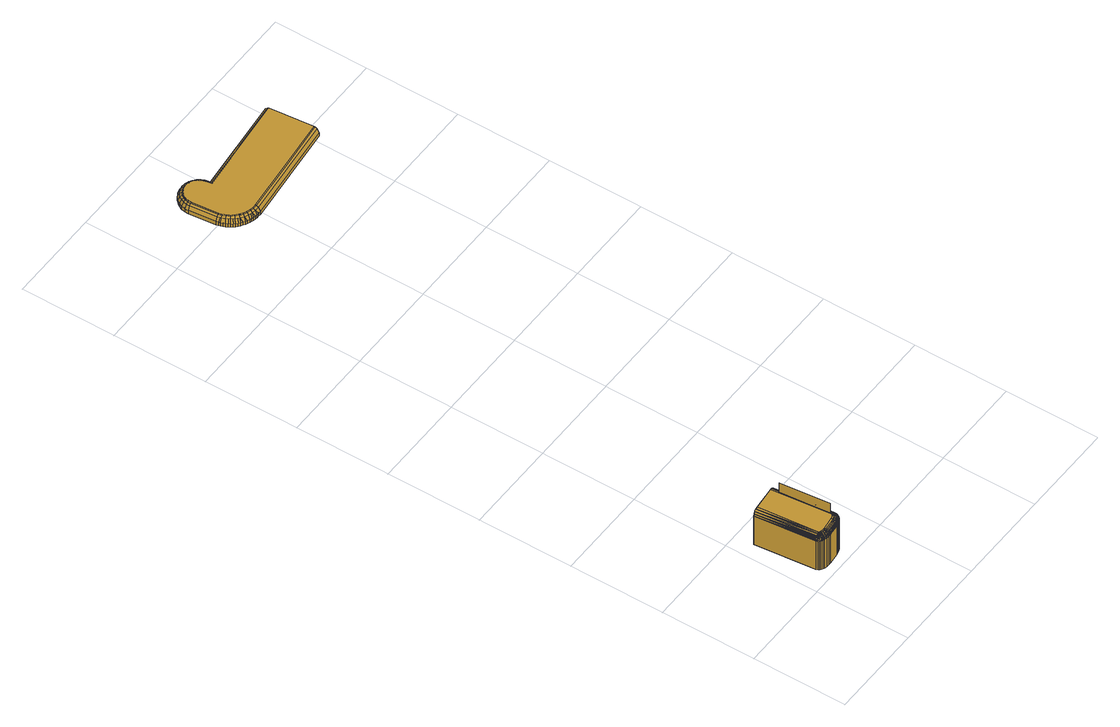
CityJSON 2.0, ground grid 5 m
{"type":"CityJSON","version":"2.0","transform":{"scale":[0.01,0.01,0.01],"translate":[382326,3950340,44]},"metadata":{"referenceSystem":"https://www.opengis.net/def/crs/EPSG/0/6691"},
"CityObjects":{
"cityfurniture1":{"type":"CityFurniture","geometry":[{"type":"MultiSurface","lod":"2","boundaries":[[[0,1,2,3]],[[4,5,3,2]],[[6,7,5,4]],[[6,8,9]],[[6,9,7]],[[0,10,1]],[[11,10,0]],[[12,13,14]],[[12,14,15]],[[16,12,17]],[[18,12,16]],[[19,12,18]],[[20,21,22,23,24,25,26,27,13,12,19]],[[28,29,30,31,32,33,34,35,36,37,38,39,40,41,42,43,44,45,46,47]],[[8,48,49,9]],[[48,50,51,49]],[[51,50,10,11]],[[8,4,2,1,10,50,48]],[[4,8,6]],[[52,53,54]],[[55,52,56]],[[57,58,59,60,61,62,63,64,65,66,67,53,52,55]],[[57,20,19,58]],[[55,21,20,57]],[[56,22,21,55]],[[52,23,22,56]],[[54,24,23,52]],[[53,25,24,54]],[[67,26,25,53]],[[66,27,26,67]],[[65,13,27,66]],[[64,14,13,65]],[[63,15,14,64]],[[62,12,15,63]],[[61,17,12,62]],[[60,16,17,61]],[[59,18,16,60]],[[58,19,18,59]],[[40,39,68,69]],[[69,68,70]],[[71,68,39,38]],[[38,37,72,71]],[[28,47,73,74]],[[75,76,46,45]],[[47,46,76,73]],[[77,72,37,36]],[[36,35,78,77]],[[79,78,35,34]],[[32,31,80,81]],[[82,80,31,30]],[[30,29,83,82]],[[74,83,29,28]],[[84,85,86]],[[87,84,86]],[[88,89,90]],[[85,88,90]],[[91,92,93]],[[89,91,93]],[[94,93,92]],[[93,90,89]],[[90,86,85]],[[95,96,97]],[[98,99,100]],[[101,99,98]],[[102,101,103]],[[98,103,101]],[[104,105,106]],[[107,106,105]],[[103,108,102]],[[104,102,108]],[[105,104,108]],[[109,110,111]],[[112,113,114,115]],[[109,111,114,113]],[[107,112,115,106]],[[100,99,97]],[[100,97,96]],[[116,117,118,95,119,120]],[[95,118,121]],[[122,116,120,123,124]],[[125,126,127]],[[128,129,130]],[[127,131,125]],[[128,125,131]],[[129,128,131]],[[132,133,134]],[[135,133,132]],[[136,135,137]],[[136,138,139]],[[137,138,136]],[[132,137,135]],[[140,139,138]],[[141,139,140]],[[77,78,142,143]],[[144,143,142]],[[144,141,140,143]],[[130,134,133]],[[134,130,129]],[[145,126,146,147,148,149,150]],[[151,135,136,152]],[[135,151,153,133]],[[125,154,146,126]],[[155,156,157]],[[158,157,156]],[[157,159,160]],[[161,160,159]],[[160,162,163]],[[164,163,162]],[[165,163,164]],[[162,160,161]],[[159,157,158]],[[161,166,162]],[[161,159,167,168,166]],[[169,170,171]],[[172,169,165]],[[171,165,169]],[[173,171,170]],[[174,173,170]],[[175,162,166]],[[176,177,167]],[[178,166,179]],[[175,166,178]],[[180,175,181]],[[178,181,175]],[[172,182,169]],[[183,169,182]],[[181,184,180]],[[172,180,184]],[[182,172,184]],[[73,185,186,74]],[[187,186,185]],[[174,188,189]],[[170,188,174]],[[187,185,174,189]],[[183,170,169]],[[188,170,183]],[[179,166,168,167]],[[179,167,177]],[[91,89,100,96]],[[88,85,103,98]],[[84,87,105,108]],[[190,191,112,107]],[[107,105,87,190]],[[192,109,113]],[[193,109,192]],[[110,109,193,194]],[[113,112,191,192]],[[108,103,85,84]],[[98,100,89,88]],[[121,92,91,96,95]],[[97,195,119,95]],[[99,101,196,197]],[[97,99,197,195]],[[102,104,198,199]],[[106,115,200,201]],[[115,114,202,200]],[[111,70,202,114]],[[104,201,198]],[[106,201,104]],[[196,101,102,199]],[[203,120,119,195]],[[197,196,204,205]],[[196,199,206,204]],[[198,207,208]],[[201,207,198]],[[201,209,207]],[[200,209,201]],[[70,68,210]],[[210,211,202,70]],[[211,209,200,202]],[[208,206,199,198]],[[205,203,195,197]],[[120,203,212,123]],[[205,204,213,214]],[[214,212,203,205]],[[206,208,215,216]],[[207,217,218]],[[209,217,207]],[[209,219,217]],[[211,219,209]],[[210,68,71,220]],[[220,211,210]],[[219,211,220]],[[218,215,208,207]],[[216,213,204,206]],[[221,222,122,124,145,150]],[[223,124,123,212]],[[214,213,224,225]],[[213,216,226,224]],[[215,218,227,228]],[[218,217,229,227]],[[220,71,72,230]],[[230,231,219,220]],[[231,229,217,219]],[[228,226,216,215]],[[225,223,212,214]],[[225,131,127,223]],[[224,129,131,225]],[[129,224,226,134]],[[137,132,228,227]],[[229,138,137,227]],[[140,231,230,143]],[[77,143,230]],[[77,230,72]],[[229,140,138]],[[231,140,229]],[[228,132,134,226]],[[145,124,223,127,126]],[[154,125,128,232]],[[233,130,133,153]],[[144,142,234,235]],[[141,236,237,139]],[[144,235,236,141]],[[78,79,234,142]],[[139,152,136]],[[237,152,139]],[[130,233,232,128]],[[146,154,238,147]],[[232,233,239,240]],[[153,151,241,242]],[[152,237,243,244]],[[244,241,151,152]],[[236,235,245,246]],[[234,79,247,248]],[[248,245,235,234]],[[246,237,236]],[[243,237,246]],[[242,239,233,153]],[[240,238,154,232]],[[249,250,148,147,251,252]],[[253,238,240,254]],[[255,241,244,256]],[[257,239,242,258]],[[241,258,242]],[[255,258,241]],[[259,260,245,248]],[[261,243,246]],[[261,246,262]],[[245,260,262,246]],[[247,259,248]],[[81,259,247]],[[243,261,256,244]],[[239,257,254,240]],[[238,253,251,147]],[[263,253,254,264]],[[265,255,256,266]],[[267,258,268]],[[257,258,267]],[[255,268,258]],[[265,268,255]],[[269,260,259,270]],[[271,261,262,272]],[[260,272,262]],[[269,272,260]],[[81,80,270,259]],[[261,271,266,256]],[[257,267,264,254]],[[253,263,252,251]],[[273,249,252,274]],[[275,263,264,276]],[[277,266,278]],[[265,266,277]],[[279,267,268,280]],[[265,277,280,268]],[[281,269,270,282]],[[283,272,284]],[[271,272,283]],[[269,284,272]],[[281,284,269]],[[80,82,282,270]],[[271,283,278,266]],[[267,279,276,264]],[[263,275,274,252]],[[285,273,274,286]],[[287,275,276,288]],[[289,277,278,290]],[[291,280,292]],[[279,280,291]],[[277,289,292,280]],[[293,282,294]],[[281,282,293]],[[295,284,296]],[[283,284,295]],[[281,293,296,284]],[[82,83,294,282]],[[283,290,278]],[[295,290,283]],[[279,288,276]],[[291,288,279]],[[275,287,286,274]],[[297,285,286,177,176]],[[179,287,288,178]],[[290,183,182]],[[290,182,289]],[[181,291,292]],[[181,292,184]],[[184,289,182]],[[292,289,184]],[[294,186,187]],[[294,187,293]],[[188,295,296,189]],[[293,189,296]],[[187,189,293]],[[83,186,294]],[[74,186,83]],[[295,183,290]],[[188,183,295]],[[288,291,181,178]],[[287,179,177,286]],[[94,92,121,118,117,116,122,222,221,150,149,148,250,249,273,285,297,298,156,155]],[[156,298,176,158]],[[297,176,298]],[[162,175,180,164]],[[173,174,185,299]],[[73,76,299,185]],[[172,165,164,180]],[[167,159,158,176]],[[163,165,300]],[[171,300,165]],[[300,173,75]],[[299,75,173]],[[76,75,299]],[[173,300,171]],[[301,302,303,304]],[[247,79,34,33]],[[33,32,81,247]],[[44,305,75,45]],[[160,155,157]],[[163,300,75,305,86,90,94,155,160]],[[94,90,93]],[[192,191,305]],[[193,192,305]],[[306,194,305]],[[193,305,194]],[[191,190,86]],[[87,86,190]],[[86,305,191]],[[307,111,110,308]],[[44,43,306,305]],[[308,306,43,42]],[[194,306,308,110]],[[307,308,42,41]],[[41,40,69,307]],[[307,69,70,111]]]}]},
"cityfurniture2":{"type":"CityFurniture","geometry":[{"type":"MultiSurface","lod":"2","boundaries":[[[309,310,311,312,313,314]],[[315,316,310,309,314,317]],[[318,319,311,310]],[[320,321,319,318]],[[322,318,310,316,323]],[[320,318,322]],[[324,325,316,315,317,326]],[[327,328,321,320]],[[329,330,328,327]],[[331,332,325,324,326,333]],[[334,322,323,316,325,335]],[[336,327,320,322,337]],[[329,327,336]],[[335,325,332,338,339,334]],[[340,336,337,322,334,341]],[[342,343,344,345]],[[342,329,336,343]],[[346,340,341,334,339,347]],[[348,344,343,336,340,349]],[[342,350,330,329]],[[345,351,350,342]],[[352,353,345,344,354]],[[355,353,352]],[[356,348,349,340,346,357]],[[358,352,354,344,348,359]],[[353,360,351,345]],[[355,361,360,353]],[[362,363,355,352,364]],[[365,363,362]],[[366,358,359,348,356,367]],[[368,362,364,352,358,369]],[[363,370,361,355]],[[365,371,370,363]],[[372,373,374,375]],[[372,365,362,373]],[[376,369,358,366,377]],[[368,369,376]],[[378,374,373,362,368,379]],[[372,380,371,365]],[[375,381,380,372]],[[382,383,384,385]],[[382,375,374,383]],[[386,378,379,368,376,387]],[[388,384,383,374,378,389]],[[382,390,381,375]],[[385,391,390,382]],[[392,393,394,395]],[[392,385,384,393]],[[396,388,389,378,386,397]],[[398,394,393,384,388,399]],[[392,400,391,385]],[[395,401,400,392]],[[402,403,404,395,394,405]],[[406,399,388,396,407]],[[398,399,406]],[[408,402,405,394,398,409]],[[404,410,401,395]],[[403,411,410,404]],[[412,413,414,415]],[[412,403,402,413]],[[416,408,409,398,406,417]],[[418,414,413,402,408,419]],[[412,420,411,403]],[[415,421,420,412]],[[422,423,424,415,414,425]],[[426,418,419,408,416,427]],[[428,422,425,414,418,429]],[[424,423,430,431,421,415]],[[432,433,434,423,422,435]],[[436,428,429,418,426,437]],[[438,432,435,422,428,439]],[[434,433,440,441,430,423]],[[442,443,444,445,433,432]],[[439,428,436,446,447,438]],[[448,443,442,432,438,449]],[[445,444,450,451,440,433]],[[452,453,454,455,444,443]],[[456,448,449,438,447,457]],[[458,453,452,443,448,459]],[[455,454,460,461,450,444]],[[462,463,464,465,454,453]],[[466,458,459,448,456,467]],[[468,463,462,453,458,469]],[[465,464,470,471,460,454]],[[472,473,474,475,464,463]],[[476,468,469,458,466,477]],[[478,473,472,463,468,479]],[[475,474,480,481,470,464]],[[482,483,484,485,474,473]],[[486,478,479,468,476,487]],[[488,483,482,473,478,489]],[[485,484,490,491,480,474]],[[492,493,494,495,484,483]],[[496,488,489,478,486,497]],[[498,493,492,483,488,499]],[[495,494,500,501,490,484]],[[502,503,504,505,494,493]],[[506,498,499,488,496,507]],[[508,503,502,493,498,509]],[[505,504,510,511,500,494]],[[512,513,514,515,504,503]],[[516,508,509,498,506,517]],[[518,513,512,503,508,519]],[[515,514,520,521,510,504]],[[522,523,524,525,514,513]],[[526,518,519,508,516,527]],[[528,523,522,513,518,529]],[[525,524,530,531,520,514]],[[532,533,534,535,524,523]],[[536,528,529,518,526,537]],[[532,528,538,539,533]],[[523,528,532]],[[535,534,540,541,530,524]],[[542,543,544,545,534,533]],[[546,539,538,528,536,547]],[[548,543,542,533,539,549]],[[545,544,550,551,540,534]],[[552,553,554,555,544,543]],[[556,548,549,539,546,557]],[[558,553,552,543,548,559]],[[555,554,560,561,550,544]],[[562,563,564,565,554,553]],[[566,558,559,548,556,567]],[[568,563,562,553,558,569]],[[565,564,570,571,560,554]],[[563,572,573,574,575,576,577,564]],[[578,568,569,558,566,579]],[[568,580,581,582,574,573,572,563]],[[578,583,584,582,581,580,568]],[[585,574,582,586,587]],[[588,589,590,585,587]],[[591,588,587,586,582,584,592]],[[593,594,570,564,577,576]],[[575,593,576]],[[589,595,596,597,575,574,585,590]],[[595,598,599,593,575,597,596]],[[506,496,486,476,466,456,447,436,426,416,406,396,386,376,366,356,346,339,332,333,591,584,578,566,556,546,536,526,516]]]}]}
},
"vertices":[
[254,293,106],[274,295,106],[276,274,132],[256,272,132],[279,240,132],[259,238,132],[281,220,106],[261,218,106],[281,219,107],[261,217,107],[274,297,107],[253,295,107],[262,255,76],[260,280,92],[261,274,83],[261,265,77],[264,237,83],[263,245,77],[265,231,92],[265,229,102],[265,231,112],[264,237,121],[263,245,127],[262,255,128],[261,265,127],[261,274,121],[260,280,112],[260,282,102],[270,70,106],[266,63,106],[260,57,106],[253,52,106],[241,47,106],[228,43,106],[215,40,106],[157,34,106],[144,34,106],[130,36,106],[117,39,106],[110,42,106],[103,46,106],[97,53,106],[93,60,106],[90,67,106],[58,384,106],[243,403,106],[274,86,106],[273,78,106],[279,239,134],[259,237,134],[276,275,134],[256,273,134],[277,257,128],[276,275,121],[276,267,127],[279,238,121],[278,247,127],[280,232,112],[280,230,102],[280,232,92],[279,238,83],[278,247,77],[277,257,76],[276,267,77],[276,275,83],[275,281,92],[275,283,102],[275,281,112],[110,42,293],[103,46,293],[103,47,298],[117,39,293],[130,36,293],[273,78,293],[270,70,293],[243,403,293],[274,86,293],[144,34,293],[157,34,293],[215,40,293],[253,52,293],[241,47,293],[260,57,293],[266,63,293],[97,69,312],[99,69,314],[61,385,304],[95,68,310],[103,70,318],[108,71,321],[67,385,314],[114,73,322],[119,74,323],[77,386,321],[88,387,323],[117,68,323],[115,70,322],[114,65,321],[105,65,318],[109,62,319],[109,68,321],[107,60,317],[104,58,314],[101,64,314],[102,56,310],[97,62,310],[100,55,308],[96,61,307],[99,63,312],[93,60,299],[93,60,296],[97,53,298],[95,61,304],[94,60,302],[98,53,302],[99,54,304],[124,68,323],[122,69,323],[121,71,323],[119,66,323],[122,64,323],[120,73,323],[126,67,323],[125,63,323],[134,61,323],[156,53,321],[156,58,322],[145,55,321],[157,48,318],[144,47,317],[157,43,314],[145,50,319],[144,40,310],[157,41,312],[144,43,314],[157,39,310],[157,38,307],[144,38,308],[144,37,304],[157,37,304],[144,36,302],[157,36,302],[157,34,296],[144,35,298],[157,35,299],[145,60,323],[211,64,322],[222,66,322],[220,72,323],[210,70,323],[156,64,323],[214,45,310],[214,43,307],[214,47,312],[212,58,321],[213,400,323],[244,86,323],[222,401,321],[249,86,323],[253,86,321],[230,402,317],[258,86,320],[262,86,317],[237,402,310],[265,86,314],[268,86,310],[258,81,319],[253,83,321],[255,82,320],[269,78,308],[271,78,304],[271,86,306],[267,79,310],[273,86,302],[272,78,302],[261,81,317],[248,84,323],[248,80,322],[258,76,318],[253,78,321],[264,80,314],[262,74,314],[266,72,310],[267,71,307],[264,73,312],[273,78,298],[270,70,296],[270,70,299],[268,71,304],[269,70,302],[93,68,307],[92,68,304],[91,68,302],[91,67,299],[90,67,296],[116,62,321],[111,56,317],[113,58,319],[107,51,310],[109,53,314],[104,48,304],[105,49,308],[104,48,302],[120,60,321],[116,53,317],[117,55,319],[114,49,314],[112,45,308],[113,47,310],[111,44,304],[110,42,298],[111,43,302],[123,58,321],[121,50,317],[122,53,319],[119,44,310],[120,47,314],[118,41,304],[118,42,308],[118,40,302],[117,39,298],[145,64,323],[135,65,323],[134,56,321],[132,48,317],[133,51,319],[132,45,314],[131,40,308],[131,41,310],[131,38,304],[130,36,298],[131,37,302],[213,53,318],[213,49,314],[215,40,296],[215,41,299],[215,41,302],[214,42,304],[223,61,321],[226,51,314],[224,56,318],[227,48,310],[226,49,312],[227,45,304],[227,46,307],[228,43,299],[228,44,302],[228,43,293],[228,43,296],[239,78,323],[230,75,323],[232,69,322],[241,73,322],[234,64,321],[236,59,318],[239,51,310],[240,50,307],[238,55,314],[238,53,312],[241,47,296],[240,47,299],[240,49,304],[240,48,302],[244,68,321],[247,64,318],[251,56,310],[251,55,307],[249,60,314],[250,58,312],[253,52,299],[253,52,296],[252,54,304],[252,53,302],[240,80,323],[244,75,322],[248,71,321],[251,67,318],[256,60,310],[257,59,307],[254,63,314],[255,62,312],[259,57,299],[260,57,296],[258,58,304],[259,58,302],[242,81,323],[247,78,322],[251,74,321],[255,71,318],[262,66,310],[263,65,307],[259,68,314],[260,67,312],[265,63,299],[265,63,296],[264,64,304],[265,63,302],[243,83,323],[244,85,323],[274,86,298],[241,403,302],[247,97,323],[221,358,323],[221,358,384],[247,97,384],[58,384,293],[90,67,293],[97,53,293],[93,60,293],
[760,3407,100],[487,3379,100],[487,3379,80],[760,3407,80],[1033,3436,80],[1033,3436,100],[759,3417,121],[486,3389,121],[1032,3446,121],[474,3379,100],[474,3379,80],[462,3379,100],[462,3379,80],[463,3389,121],[474,3389,121],[758,3427,129],[486,3399,129],[1031,3456,129],[451,3381,100],[451,3381,80],[440,3383,100],[440,3383,80],[758,3432,131],[485,3404,131],[1030,3461,131],[463,3399,129],[475,3399,129],[442,3392,121],[453,3391,121],[475,3404,131],[464,3404,131],[445,3402,129],[454,3401,129],[429,3386,100],[432,3395,121],[422,3399,121],[419,3389,100],[446,3407,131],[455,3406,131],[426,3408,129],[435,3405,129],[429,3386,80],[419,3389,80],[403,3408,121],[408,3394,100],[412,3403,121],[398,3399,100],[428,3413,131],[437,3410,131],[408,3417,129],[417,3412,129],[408,3394,80],[398,3399,80],[384,3420,121],[388,3406,100],[394,3414,121],[378,3412,100],[410,3421,131],[419,3417,131],[391,3428,129],[399,3422,129],[388,3406,80],[378,3412,80],[370,3420,100],[376,3427,121],[368,3435,121],[361,3428,100],[394,3432,131],[402,3426,131],[376,3442,129],[383,3435,129],[370,3420,80],[361,3428,80],[354,3437,100],[361,3443,121],[355,3452,121],[347,3446,101],[379,3445,131],[386,3439,131],[363,3457,129],[369,3450,129],[354,3437,80],[347,3446,80],[341,3456,101],[349,3461,121],[344,3470,121],[335,3465,101],[367,3460,131],[373,3453,131],[353,3474,129],[358,3466,129],[341,3456,80],[335,3465,80],[336,3489,121],[327,3486,101],[331,3475,101],[340,3479,121],[357,3477,131],[362,3468,131],[346,3492,129],[349,3483,129],[331,3475,80],[327,3486,80],[324,3496,101],[334,3498,121],[331,3508,121],[321,3506,101],[350,3494,131],[354,3485,131],[341,3509,129],[343,3501,129],[324,3496,80],[321,3506,80],[316,3649,121],[306,3648,101],[314,3577,101],[324,3578,121],[346,3510,131],[348,3502,131],[326,3649,129],[334,3579,129],[306,3648,80],[314,3577,80],[316,3666,121],[306,3667,101],[306,3657,101],[316,3657,121],[331,3649,132],[339,3580,131],[326,3665,129],[326,3657,129],[306,3667,80],[306,3657,80],[318,3675,121],[320,3684,121],[310,3687,101],[308,3677,101],[331,3657,132],[331,3665,132],[329,3681,129],[328,3673,129],[310,3687,80],[308,3677,80],[323,3692,121],[327,3701,121],[319,3706,101],[314,3696,101],[334,3679,132],[333,3672,132],[336,3696,129],[333,3689,129],[319,3706,80],[314,3696,80],[333,3709,121],[338,3717,121],[331,3723,101],[325,3715,101],[340,3694,132],[337,3687,132],[346,3710,129],[341,3703,129],[331,3723,80],[325,3715,80],[346,3723,121],[353,3729,122],[347,3738,101],[339,3730,101],[350,3707,132],[345,3700,132],[359,3721,129],[352,3716,129],[347,3738,80],[339,3731,80],[361,3734,122],[369,3738,122],[365,3748,101],[356,3743,101],[361,3717,132],[356,3712,132],[373,3729,129],[366,3725,129],[365,3748,80],[356,3743,80],[377,3741,122],[386,3744,122],[384,3754,101],[374,3751,101],[375,3725,132],[368,3721,132],[388,3734,129],[380,3732,129],[384,3754,80],[374,3751,80],[394,3745,122],[402,3745,122],[402,3755,101],[393,3755,101],[389,3729,132],[382,3727,132],[402,3735,129],[395,3735,129],[402,3755,80],[393,3755,80],[411,3745,122],[420,3744,122],[422,3754,101],[412,3754,101],[402,3730,132],[396,3730,132],[418,3734,129],[410,3735,129],[422,3754,80],[412,3755,80],[429,3741,122],[438,3738,122],[442,3748,101],[432,3751,101],[417,3729,132],[410,3730,132],[434,3729,129],[426,3732,129],[442,3748,80],[432,3751,80],[446,3734,121],[454,3729,121],[460,3737,101],[451,3742,101],[432,3725,132],[424,3727,132],[441,3725,129],[448,3721,129],[460,3737,80],[451,3742,80],[461,3722,121],[468,3716,121],[476,3723,101],[468,3730,101],[445,3717,132],[439,3721,132],[461,3709,129],[455,3715,129],[476,3723,80],[468,3730,80],[474,3708,121],[479,3701,121],[488,3705,101],[482,3714,101],[457,3706,132],[451,3711,132],[471,3696,129],[466,3703,129],[488,3706,80],[482,3714,80],[483,3692,121],[487,3684,121],[496,3687,101],[492,3696,101],[466,3693,132],[462,3700,132],[477,3681,129],[474,3688,129],[496,3687,80],[492,3696,80],[490,3669,121],[491,3664,121],[493,3656,121],[501,3666,101],[500,3671,101],[499,3675,101],[472,3679,132],[469,3686,132],[481,3662,129],[481,3660,129],[485,3645,129],[476,3659,132],[481,3639,132],[743,3681,121],[743,3671,129],[744,3671,129],[1006,3698,129],[1005,3708,121],[747,3682,121],[1006,3693,132],[743,3666,132],[501,3666,80],[499,3675,80],[1004,3718,101],[751,3692,101],[746,3692,101],[1004,3718,80],[751,3692,80]
]}
